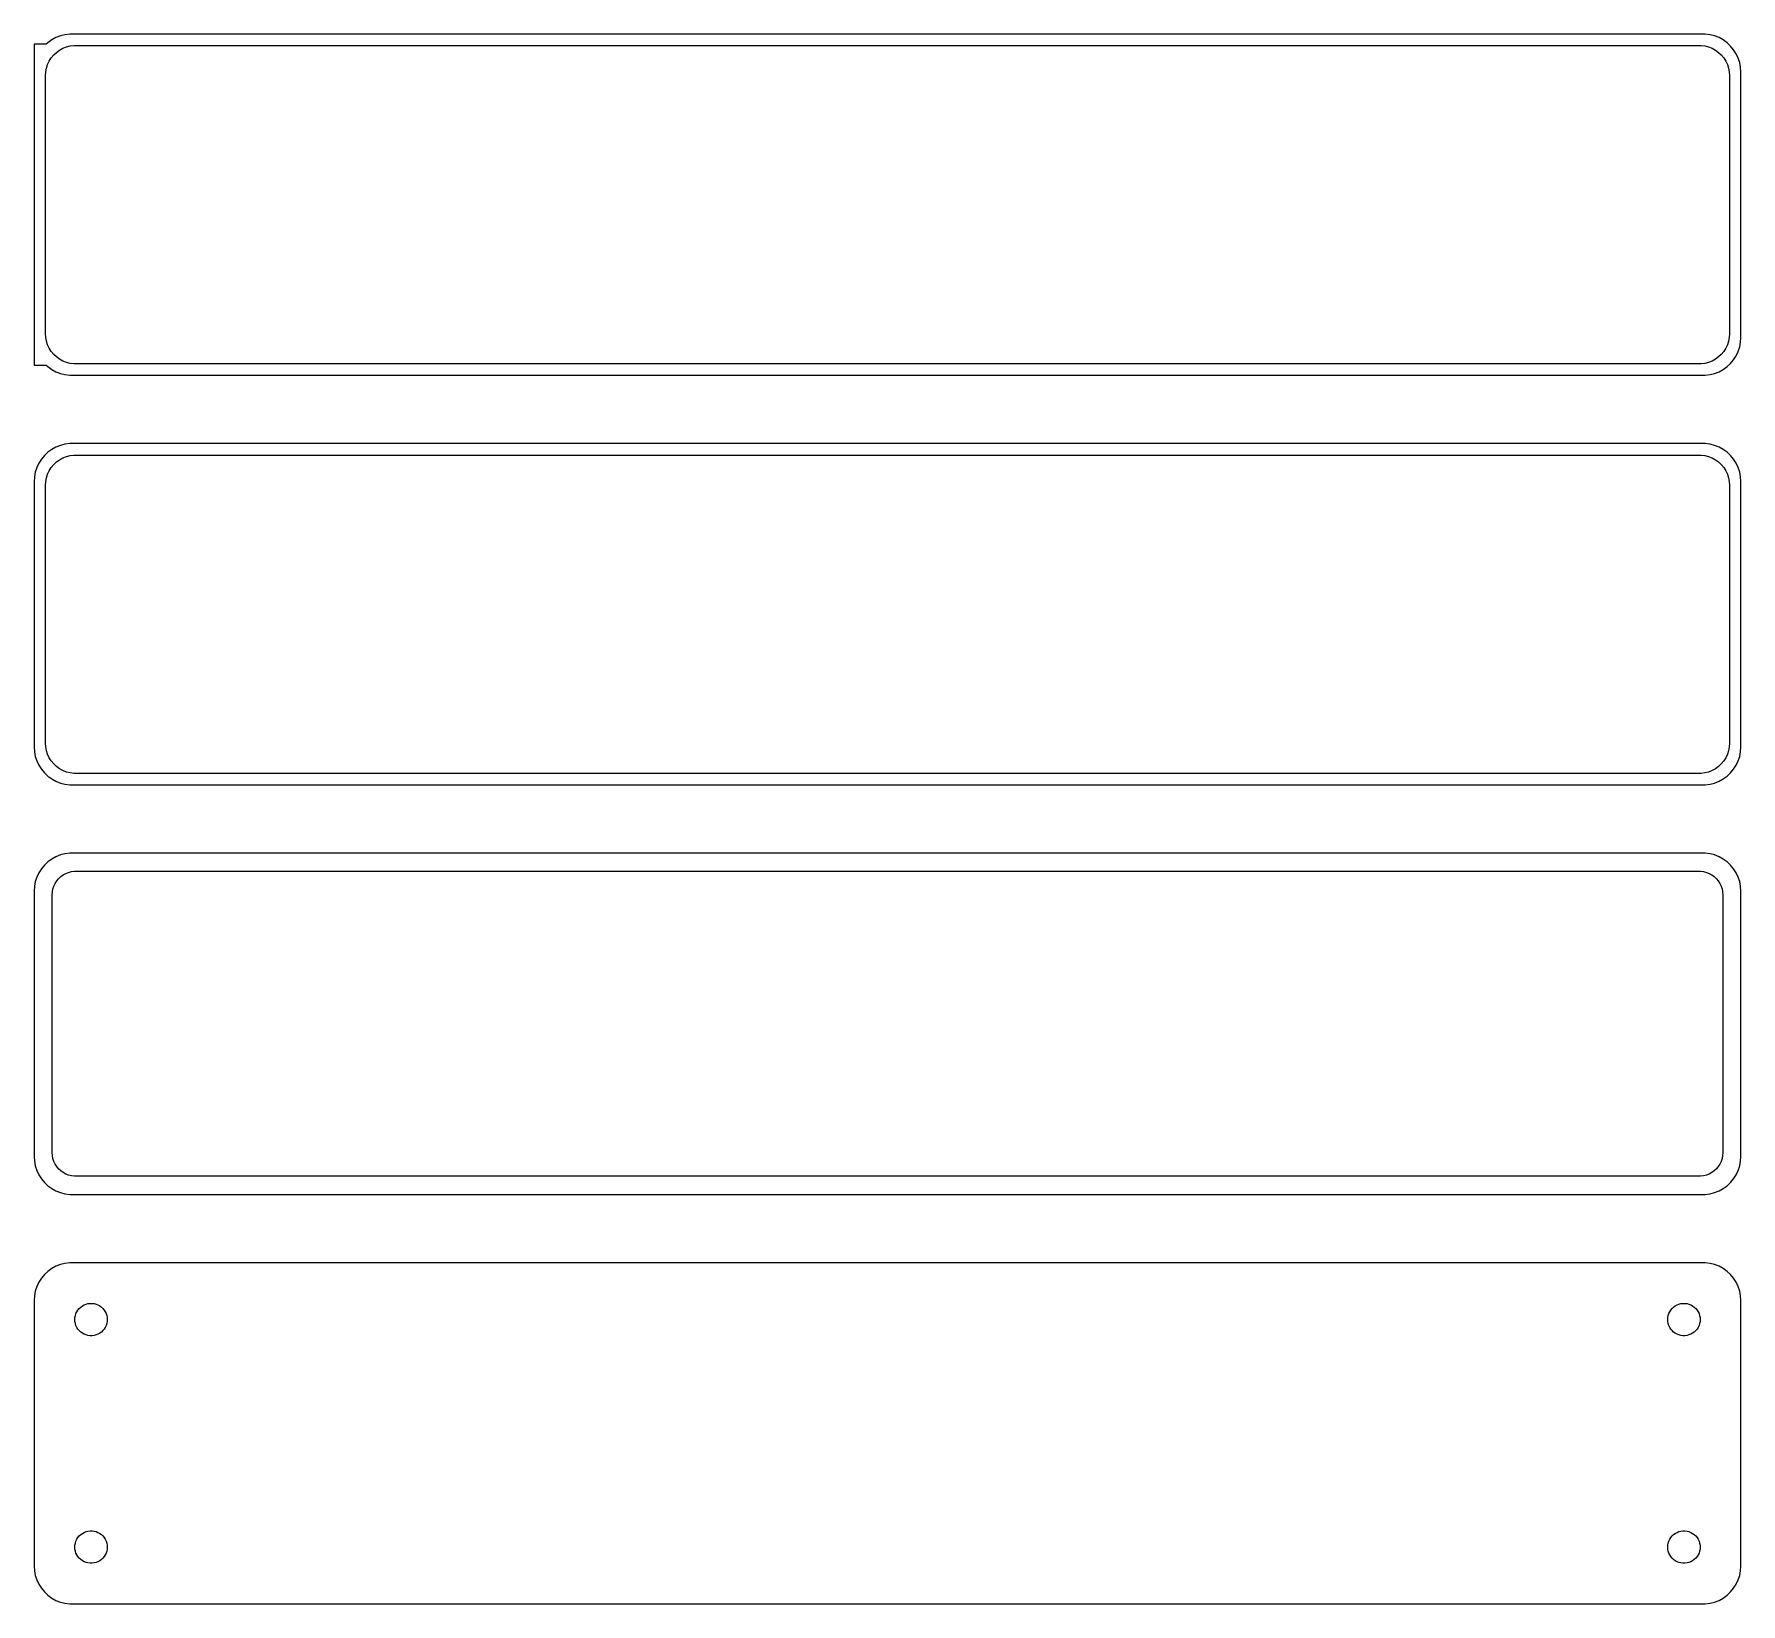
# Model space of a CAD drawing. Header units: metres. Extents: x -112 to 112, y 194 to 400.
import ezdxf

# ---------------------------------------------------------------- set-up
doc = ezdxf.new("R2010")
doc.units = ezdxf.units.M

msp = doc.modelspace()

# ---------------------------------------------------------------- linework, layer by layer
for p, q in [((-110.9, 399.153), (-112.5, 399.153)), ((-112.5, 399.153), (-112.5, 356.847)), ((-110.687, 399.353), (-110.9, 399.153)), ((-110.179, 399.722), (-110.687, 399.353)), ((-109.629, 400.024), (-110.179, 399.722)), ((-109.045, 400.255), (-109.629, 400.024)), ((-109.55, 398.082), (-109.143, 398.377)), ((-109.143, 398.377), (-108.703, 398.619)), ((-108.437, 400.411), (-109.045, 400.255)), ((-108.703, 398.619), (-108.236, 398.804)), ((-107.814, 400.49), (-108.437, 400.411)), ((-108.236, 398.804), (-107.75, 398.929)), ((107.814, 400.49), (-107.814, 400.49)), ((-107.75, 398.929), (-107.251, 398.992)), ((-107.251, 398.992), (107.251, 398.992)), ((107.251, 398.992), (107.75, 398.929)), ((107.75, 398.929), (108.236, 398.804)), ((108.437, 400.411), (107.814, 400.49)), ((108.236, 398.804), (108.703, 398.619)), ((109.045, 400.255), (108.437, 400.411)), ((108.703, 398.619), (109.143, 398.377)), ((109.629, 400.024), (109.045, 400.255)), ((109.143, 398.377), (109.55, 398.082)), ((110.179, 399.722), (109.629, 400.024)), ((110.687, 399.353), (110.179, 399.722)), ((111.145, 398.923), (110.687, 399.353)), ((111.545, 398.439), (111.145, 398.923)), ((111.882, 397.909), (111.545, 398.439)), ((-110.874, 395.995), (-110.719, 396.472)), ((-110.719, 396.472), (-110.505, 396.927)), ((-110.505, 396.927), (-110.236, 397.351)), ((-110.236, 397.351), (-109.916, 397.738)), ((-109.916, 397.738), (-109.55, 398.082)), ((109.55, 398.082), (109.916, 397.738)), ((109.916, 397.738), (110.236, 397.351)), ((110.236, 397.351), (110.505, 396.927)), ((110.505, 396.927), (110.719, 396.472)), ((110.719, 396.472), (110.874, 395.995)), ((112.149, 397.341), (111.882, 397.909)), ((112.343, 396.743), (112.149, 397.341)), ((112.461, 396.127), (112.343, 396.743)), ((112.5, 395.5), (112.461, 396.127)), ((-111, 395), (-110.968, 395.501)), ((-111, 361), (-111, 395)), ((-110.968, 395.501), (-110.874, 395.995)), ((110.874, 395.995), (110.968, 395.501)), ((110.968, 395.501), (111, 395)), ((111, 395), (111, 361)), ((112.5, 360.5), (112.5, 395.5)), ((-110.968, 360.499), (-111, 361)), ((-110.874, 360.005), (-110.968, 360.499)), ((-110.719, 359.528), (-110.874, 360.005)), ((110.874, 360.005), (110.719, 359.528)), ((110.968, 360.499), (110.874, 360.005)), ((111, 361), (110.968, 360.499)), ((112.461, 359.873), (112.5, 360.5)), ((-110.505, 359.073), (-110.719, 359.528)), ((-110.236, 358.649), (-110.505, 359.073)), ((-109.916, 358.262), (-110.236, 358.649)), ((-109.55, 357.918), (-109.916, 358.262)), ((-109.143, 357.623), (-109.55, 357.918)), ((109.55, 357.918), (109.143, 357.623)), ((109.916, 358.262), (109.55, 357.918)), ((110.236, 358.649), (109.916, 358.262)), ((110.505, 359.073), (110.236, 358.649)), ((110.719, 359.528), (110.505, 359.073)), ((111.545, 357.561), (111.882, 358.091)), ((111.882, 358.091), (112.149, 358.659)), ((112.149, 358.659), (112.343, 359.257)), ((112.343, 359.257), (112.461, 359.873)), ((-112.5, 356.847), (-110.9, 356.847)), ((-110.9, 356.847), (-110.687, 356.647)), ((-110.687, 356.647), (-110.179, 356.278)), ((-110.179, 356.278), (-109.629, 355.976)), ((-109.629, 355.976), (-109.045, 355.745)), ((-108.703, 357.381), (-109.143, 357.623)), ((-109.045, 355.745), (-108.437, 355.589)), ((-108.236, 357.196), (-108.703, 357.381)), ((-108.437, 355.589), (-107.814, 355.51)), ((-107.75, 357.071), (-108.236, 357.196)), ((-107.814, 355.51), (107.814, 355.51)), ((-107.251, 357.008), (-107.75, 357.071)), ((107.251, 357.008), (-107.251, 357.008)), ((107.75, 357.071), (107.251, 357.008)), ((108.236, 357.196), (107.75, 357.071)), ((107.814, 355.51), (108.437, 355.589)), ((108.703, 357.381), (108.236, 357.196)), ((108.437, 355.589), (109.045, 355.745)), ((109.143, 357.623), (108.703, 357.381)), ((109.045, 355.745), (109.629, 355.976)), ((109.629, 355.976), (110.179, 356.278)), ((110.179, 356.278), (110.687, 356.647)), ((110.687, 356.647), (111.145, 357.077)), ((111.145, 357.077), (111.545, 357.561)), ((-111.545, 344.439), (-111.882, 343.909)), ((-111.145, 344.923), (-111.545, 344.439)), ((-110.687, 345.353), (-111.145, 344.923)), ((-110.179, 345.722), (-110.687, 345.353)), ((-109.629, 346.024), (-110.179, 345.722)), ((-109.045, 346.255), (-109.629, 346.024)), ((-109.55, 344.082), (-109.143, 344.377)), ((-109.143, 344.377), (-108.703, 344.619)), ((-108.437, 346.411), (-109.045, 346.255)), ((-108.703, 344.619), (-108.236, 344.804)), ((-107.814, 346.49), (-108.437, 346.411)), ((-108.236, 344.804), (-107.75, 344.929)), ((107.814, 346.49), (-107.814, 346.49)), ((-107.75, 344.929), (-107.251, 344.992)), ((-107.251, 344.992), (107.251, 344.992)), ((107.251, 344.992), (107.75, 344.929)), ((107.75, 344.929), (108.236, 344.804)), ((108.437, 346.411), (107.814, 346.49)), ((108.236, 344.804), (108.703, 344.619)), ((109.045, 346.255), (108.437, 346.411)), ((108.703, 344.619), (109.143, 344.377)), ((109.629, 346.024), (109.045, 346.255)), ((109.143, 344.377), (109.55, 344.082)), ((110.179, 345.722), (109.629, 346.024)), ((110.687, 345.353), (110.179, 345.722)), ((111.145, 344.923), (110.687, 345.353)), ((111.545, 344.439), (111.145, 344.923)), ((111.882, 343.909), (111.545, 344.439)), ((-112.461, 342.127), (-112.5, 341.5)), ((-112.343, 342.743), (-112.461, 342.127)), ((-112.149, 343.341), (-112.343, 342.743)), ((-111.882, 343.909), (-112.149, 343.341)), ((-110.874, 341.995), (-110.719, 342.472)), ((-110.719, 342.472), (-110.505, 342.927)), ((-110.505, 342.927), (-110.236, 343.351)), ((-110.236, 343.351), (-109.916, 343.738)), ((-109.916, 343.738), (-109.55, 344.082)), ((109.55, 344.082), (109.916, 343.738)), ((109.916, 343.738), (110.236, 343.351)), ((110.236, 343.351), (110.505, 342.927)), ((110.505, 342.927), (110.719, 342.472)), ((110.719, 342.472), (110.874, 341.995)), ((112.149, 343.341), (111.882, 343.909)), ((112.343, 342.743), (112.149, 343.341)), ((112.461, 342.127), (112.343, 342.743)), ((112.5, 341.5), (112.461, 342.127)), ((-112.5, 341.5), (-112.5, 306.5)), ((-111, 341), (-110.968, 341.501)), ((-111, 307), (-111, 341)), ((-110.968, 341.501), (-110.874, 341.995)), ((110.874, 341.995), (110.968, 341.501)), ((110.968, 341.501), (111, 341)), ((111, 341), (111, 307)), ((112.5, 306.5), (112.5, 341.5)), ((-112.5, 306.5), (-112.461, 305.873)), ((-110.968, 306.499), (-111, 307)), ((-110.874, 306.005), (-110.968, 306.499)), ((-110.719, 305.528), (-110.874, 306.005)), ((110.874, 306.005), (110.719, 305.528)), ((110.968, 306.499), (110.874, 306.005)), ((111, 307), (110.968, 306.499)), ((112.461, 305.873), (112.5, 306.5)), ((-112.461, 305.873), (-112.343, 305.257)), ((-112.343, 305.257), (-112.149, 304.659)), ((-112.149, 304.659), (-111.882, 304.091)), ((-111.882, 304.091), (-111.545, 303.561)), ((-110.505, 305.073), (-110.719, 305.528)), ((-110.236, 304.649), (-110.505, 305.073)), ((-109.916, 304.262), (-110.236, 304.649)), ((-109.55, 303.918), (-109.916, 304.262)), ((-109.143, 303.623), (-109.55, 303.918)), ((109.55, 303.918), (109.143, 303.623)), ((109.916, 304.262), (109.55, 303.918)), ((110.236, 304.649), (109.916, 304.262)), ((110.505, 305.073), (110.236, 304.649)), ((110.719, 305.528), (110.505, 305.073)), ((111.545, 303.561), (111.882, 304.091)), ((111.882, 304.091), (112.149, 304.659)), ((112.149, 304.659), (112.343, 305.257)), ((112.343, 305.257), (112.461, 305.873)), ((-111.545, 303.561), (-111.145, 303.077)), ((-111.145, 303.077), (-110.687, 302.647)), ((-110.687, 302.647), (-110.179, 302.278)), ((-110.179, 302.278), (-109.629, 301.976)), ((-109.629, 301.976), (-109.045, 301.745)), ((-108.703, 303.381), (-109.143, 303.623)), ((-109.045, 301.745), (-108.437, 301.589)), ((-108.236, 303.196), (-108.703, 303.381)), ((-108.437, 301.589), (-107.814, 301.51)), ((-107.75, 303.071), (-108.236, 303.196)), ((-107.814, 301.51), (107.814, 301.51)), ((-107.251, 303.008), (-107.75, 303.071)), ((107.251, 303.008), (-107.251, 303.008)), ((107.75, 303.071), (107.251, 303.008)), ((108.236, 303.196), (107.75, 303.071)), ((107.814, 301.51), (108.437, 301.589)), ((108.703, 303.381), (108.236, 303.196)), ((108.437, 301.589), (109.045, 301.745)), ((109.143, 303.623), (108.703, 303.381)), ((109.045, 301.745), (109.629, 301.976)), ((109.629, 301.976), (110.179, 302.278)), ((110.179, 302.278), (110.687, 302.647)), ((110.687, 302.647), (111.145, 303.077)), ((111.145, 303.077), (111.545, 303.561)), ((-111.545, 290.439), (-111.882, 289.909)), ((-111.145, 290.923), (-111.545, 290.439)), ((-110.687, 291.353), (-111.145, 290.923)), ((-110.179, 291.722), (-110.687, 291.353)), ((-109.629, 292.024), (-110.179, 291.722)), ((-109.045, 292.255), (-109.629, 292.024)), ((-108.437, 292.411), (-109.045, 292.255)), ((-107.814, 292.49), (-108.437, 292.411)), ((107.814, 292.49), (-107.814, 292.49)), ((108.437, 292.411), (107.814, 292.49)), ((109.045, 292.255), (108.437, 292.411)), ((109.629, 292.024), (109.045, 292.255)), ((110.179, 291.722), (109.629, 292.024)), ((110.687, 291.353), (110.179, 291.722)), ((111.145, 290.923), (110.687, 291.353)), ((111.545, 290.439), (111.145, 290.923)), ((111.882, 289.909), (111.545, 290.439)), ((-112.461, 288.127), (-112.5, 287.5)), ((-112.343, 288.743), (-112.461, 288.127)), ((-112.149, 289.341), (-112.343, 288.743)), ((-111.882, 289.909), (-112.149, 289.341)), ((-110.015, 287.774), (-109.894, 288.146)), ((-109.894, 288.146), (-109.728, 288.5)), ((-109.728, 288.5), (-109.518, 288.83)), ((-109.518, 288.83), (-109.269, 289.131)), ((-109.269, 289.131), (-108.984, 289.399)), ((-108.984, 289.399), (-108.668, 289.628)), ((-108.668, 289.628), (-108.325, 289.817)), ((-108.325, 289.817), (-107.962, 289.961)), ((-107.962, 289.961), (-107.583, 290.058)), ((-107.583, 290.058), (-107.195, 290.107)), ((-107.195, 290.107), (107.195, 290.107)), ((107.195, 290.107), (107.583, 290.058)), ((107.583, 290.058), (107.962, 289.961)), ((107.962, 289.961), (108.325, 289.817)), ((108.325, 289.817), (108.668, 289.628)), ((108.668, 289.628), (108.984, 289.399)), ((108.984, 289.399), (109.269, 289.131)), ((109.269, 289.131), (109.518, 288.83)), ((109.518, 288.83), (109.728, 288.5)), ((109.728, 288.5), (109.894, 288.146)), ((109.894, 288.146), (110.015, 287.774)), ((112.149, 289.341), (111.882, 289.909)), ((112.343, 288.743), (112.149, 289.341)), ((112.461, 288.127), (112.343, 288.743)), ((112.5, 287.5), (112.461, 288.127)), ((-112.5, 287.5), (-112.5, 252.5)), ((-110.113, 287), (-110.088, 287.39)), ((-110.113, 253), (-110.113, 287)), ((-110.088, 287.39), (-110.015, 287.774)), ((110.015, 287.774), (110.088, 287.39)), ((110.088, 287.39), (110.113, 287)), ((110.113, 287), (110.113, 253)), ((112.5, 252.5), (112.5, 287.5)), ((-112.5, 252.5), (-112.461, 251.873)), ((-110.088, 252.61), (-110.113, 253)), ((-110.015, 252.226), (-110.088, 252.61)), ((-109.894, 251.854), (-110.015, 252.226)), ((110.015, 252.226), (109.894, 251.854)), ((110.088, 252.61), (110.015, 252.226)), ((110.113, 253), (110.088, 252.61)), ((112.461, 251.873), (112.5, 252.5)), ((-112.461, 251.873), (-112.343, 251.257)), ((-112.343, 251.257), (-112.149, 250.659)), ((-112.149, 250.659), (-111.882, 250.091)), ((-111.882, 250.091), (-111.545, 249.561)), ((-109.728, 251.5), (-109.894, 251.854)), ((-109.518, 251.17), (-109.728, 251.5)), ((-109.269, 250.869), (-109.518, 251.17)), ((-108.984, 250.601), (-109.269, 250.869)), ((-108.668, 250.372), (-108.984, 250.601)), ((-108.325, 250.183), (-108.668, 250.372)), ((-107.962, 250.039), (-108.325, 250.183)), ((-107.583, 249.942), (-107.962, 250.039)), ((-107.195, 249.893), (-107.583, 249.942)), ((107.195, 249.893), (-107.195, 249.893)), ((107.583, 249.942), (107.195, 249.893)), ((107.962, 250.039), (107.583, 249.942)), ((108.325, 250.183), (107.962, 250.039)), ((108.668, 250.372), (108.325, 250.183)), ((108.984, 250.601), (108.668, 250.372)), ((109.269, 250.869), (108.984, 250.601)), ((109.518, 251.17), (109.269, 250.869)), ((109.728, 251.5), (109.518, 251.17)), ((109.894, 251.854), (109.728, 251.5)), ((111.545, 249.561), (111.882, 250.091)), ((111.882, 250.091), (112.149, 250.659)), ((112.149, 250.659), (112.343, 251.257)), ((112.343, 251.257), (112.461, 251.873)), ((-111.545, 249.561), (-111.145, 249.077)), ((-111.145, 249.077), (-110.687, 248.647)), ((-110.687, 248.647), (-110.179, 248.278)), ((-110.179, 248.278), (-109.629, 247.976)), ((-109.629, 247.976), (-109.045, 247.745)), ((-109.045, 247.745), (-108.437, 247.589)), ((-108.437, 247.589), (-107.814, 247.51)), ((-107.814, 247.51), (107.814, 247.51)), ((107.814, 247.51), (108.437, 247.589)), ((108.437, 247.589), (109.045, 247.745)), ((109.045, 247.745), (109.629, 247.976)), ((109.629, 247.976), (110.179, 248.278)), ((110.179, 248.278), (110.687, 248.647)), ((110.687, 248.647), (111.145, 249.077)), ((111.145, 249.077), (111.545, 249.561)), ((-111.545, 236.439), (-111.882, 235.909)), ((-111.145, 236.923), (-111.545, 236.439)), ((-110.687, 237.353), (-111.145, 236.923)), ((-110.179, 237.722), (-110.687, 237.353)), ((-109.629, 238.024), (-110.179, 237.722)), ((-109.045, 238.255), (-109.629, 238.024)), ((-108.437, 238.411), (-109.045, 238.255)), ((-107.814, 238.49), (-108.437, 238.411)), ((107.814, 238.49), (-107.814, 238.49)), ((108.437, 238.411), (107.814, 238.49)), ((109.045, 238.255), (108.437, 238.411)), ((109.629, 238.024), (109.045, 238.255)), ((110.179, 237.722), (109.629, 238.024)), ((110.687, 237.353), (110.179, 237.722)), ((111.145, 236.923), (110.687, 237.353)), ((111.545, 236.439), (111.145, 236.923)), ((111.882, 235.909), (111.545, 236.439)), ((-112.461, 234.127), (-112.5, 233.5)), ((-112.343, 234.743), (-112.461, 234.127)), ((-112.149, 235.341), (-112.343, 234.743)), ((-111.882, 235.909), (-112.149, 235.341)), ((112.149, 235.341), (111.882, 235.909)), ((112.343, 234.743), (112.149, 235.341)), ((112.461, 234.127), (112.343, 234.743)), ((112.5, 233.5), (112.461, 234.127)), ((-112.5, 233.5), (-112.5, 198.5)), ((-107.068, 231.531), (-106.985, 231.786)), ((-106.985, 231.786), (-106.871, 232.029)), ((-106.871, 232.029), (-106.727, 232.255)), ((-106.727, 232.255), (-106.557, 232.462)), ((-106.557, 232.462), (-106.361, 232.645)), ((-106.361, 232.645), (-106.144, 232.803)), ((-106.144, 232.803), (-105.909, 232.932)), ((-105.909, 232.932), (-105.66, 233.031)), ((-105.66, 233.031), (-105.4, 233.097)), ((-105.4, 233.097), (-105.134, 233.131)), ((-105.134, 233.131), (-104.866, 233.131)), ((-104.866, 233.131), (-104.6, 233.097)), ((-104.6, 233.097), (-104.34, 233.031)), ((-104.34, 233.031), (-104.091, 232.932)), ((-104.091, 232.932), (-103.856, 232.803)), ((-103.856, 232.803), (-103.639, 232.645)), ((-103.639, 232.645), (-103.443, 232.462)), ((-103.443, 232.462), (-103.273, 232.255)), ((-103.273, 232.255), (-103.129, 232.029)), ((-103.129, 232.029), (-103.015, 231.786)), ((-103.015, 231.786), (-102.932, 231.531)), ((102.932, 231.531), (103.015, 231.786)), ((103.015, 231.786), (103.129, 232.029)), ((103.129, 232.029), (103.273, 232.255)), ((103.273, 232.255), (103.443, 232.462)), ((103.443, 232.462), (103.639, 232.645)), ((103.639, 232.645), (103.856, 232.803)), ((103.856, 232.803), (104.091, 232.932)), ((104.091, 232.932), (104.34, 233.031)), ((104.34, 233.031), (104.6, 233.097)), ((104.6, 233.097), (104.866, 233.131)), ((104.866, 233.131), (105.134, 233.131)), ((105.134, 233.131), (105.4, 233.097)), ((105.4, 233.097), (105.66, 233.031)), ((105.66, 233.031), (105.909, 232.932)), ((105.909, 232.932), (106.144, 232.803)), ((106.144, 232.803), (106.361, 232.645)), ((106.361, 232.645), (106.557, 232.462)), ((106.557, 232.462), (106.727, 232.255)), ((106.727, 232.255), (106.871, 232.029)), ((106.871, 232.029), (106.985, 231.786)), ((106.985, 231.786), (107.068, 231.531)), ((112.5, 198.5), (112.5, 233.5)), ((-107.135, 231), (-107.118, 231.268)), ((-107.118, 230.732), (-107.135, 231)), ((-107.118, 231.268), (-107.068, 231.531)), ((-107.068, 230.469), (-107.118, 230.732)), ((-106.985, 230.214), (-107.068, 230.469)), ((-106.871, 229.971), (-106.985, 230.214)), ((-106.727, 229.745), (-106.871, 229.971)), ((-106.557, 229.538), (-106.727, 229.745)), ((-106.361, 229.355), (-106.557, 229.538)), ((-103.443, 229.538), (-103.639, 229.355)), ((-103.273, 229.745), (-103.443, 229.538)), ((-103.129, 229.971), (-103.273, 229.745)), ((-103.015, 230.214), (-103.129, 229.971)), ((-102.932, 230.469), (-103.015, 230.214)), ((-102.932, 231.531), (-102.882, 231.268)), ((-102.882, 230.732), (-102.932, 230.469)), ((-102.882, 231.268), (-102.865, 231)), ((-102.865, 231), (-102.882, 230.732)), ((102.865, 231), (102.882, 231.268)), ((102.882, 230.732), (102.865, 231)), ((102.882, 231.268), (102.932, 231.531)), ((102.932, 230.469), (102.882, 230.732)), ((103.015, 230.214), (102.932, 230.469)), ((103.129, 229.971), (103.015, 230.214)), ((103.273, 229.745), (103.129, 229.971)), ((103.443, 229.538), (103.273, 229.745)), ((103.639, 229.355), (103.443, 229.538)), ((106.557, 229.538), (106.361, 229.355)), ((106.727, 229.745), (106.557, 229.538)), ((106.871, 229.971), (106.727, 229.745)), ((106.985, 230.214), (106.871, 229.971)), ((107.068, 230.469), (106.985, 230.214)), ((107.068, 231.531), (107.118, 231.268)), ((107.118, 230.732), (107.068, 230.469)), ((107.118, 231.268), (107.135, 231)), ((107.135, 231), (107.118, 230.732)), ((-106.144, 229.197), (-106.361, 229.355)), ((-105.909, 229.068), (-106.144, 229.197)), ((-105.66, 228.969), (-105.909, 229.068)), ((-105.4, 228.903), (-105.66, 228.969)), ((-105.134, 228.869), (-105.4, 228.903)), ((-104.866, 228.869), (-105.134, 228.869)), ((-104.6, 228.903), (-104.866, 228.869)), ((-104.34, 228.969), (-104.6, 228.903)), ((-104.091, 229.068), (-104.34, 228.969)), ((-103.856, 229.197), (-104.091, 229.068)), ((-103.639, 229.355), (-103.856, 229.197)), ((103.856, 229.197), (103.639, 229.355)), ((104.091, 229.068), (103.856, 229.197)), ((104.34, 228.969), (104.091, 229.068)), ((104.6, 228.903), (104.34, 228.969)), ((104.866, 228.869), (104.6, 228.903)), ((105.134, 228.869), (104.866, 228.869)), ((105.4, 228.903), (105.134, 228.869)), ((105.66, 228.969), (105.4, 228.903)), ((105.909, 229.068), (105.66, 228.969)), ((106.144, 229.197), (105.909, 229.068)), ((106.361, 229.355), (106.144, 229.197)), ((-106.557, 202.462), (-106.361, 202.645)), ((-106.361, 202.645), (-106.144, 202.803)), ((-106.144, 202.803), (-105.909, 202.932)), ((-105.909, 202.932), (-105.66, 203.031)), ((-105.66, 203.031), (-105.4, 203.097)), ((-105.4, 203.097), (-105.134, 203.131)), ((-105.134, 203.131), (-104.866, 203.131)), ((-104.866, 203.131), (-104.6, 203.097)), ((-104.6, 203.097), (-104.34, 203.031)), ((-104.34, 203.031), (-104.091, 202.932)), ((-104.091, 202.932), (-103.856, 202.803)), ((-103.856, 202.803), (-103.639, 202.645)), ((-103.639, 202.645), (-103.443, 202.462)), ((103.443, 202.462), (103.639, 202.645)), ((103.639, 202.645), (103.856, 202.803)), ((103.856, 202.803), (104.091, 202.932)), ((104.091, 202.932), (104.34, 203.031)), ((104.34, 203.031), (104.6, 203.097)), ((104.6, 203.097), (104.866, 203.131)), ((104.866, 203.131), (105.134, 203.131)), ((105.134, 203.131), (105.4, 203.097)), ((105.4, 203.097), (105.66, 203.031)), ((105.66, 203.031), (105.909, 202.932)), ((105.909, 202.932), (106.144, 202.803)), ((106.144, 202.803), (106.361, 202.645)), ((106.361, 202.645), (106.557, 202.462)), ((-107.135, 201), (-107.118, 201.268)), ((-107.118, 200.732), (-107.135, 201)), ((-107.118, 201.268), (-107.068, 201.531)), ((-107.068, 200.469), (-107.118, 200.732)), ((-107.068, 201.531), (-106.985, 201.786)), ((-106.985, 200.214), (-107.068, 200.469)), ((-106.985, 201.786), (-106.871, 202.029)), ((-106.871, 202.029), (-106.727, 202.255)), ((-106.727, 202.255), (-106.557, 202.462)), ((-103.443, 202.462), (-103.273, 202.255)), ((-103.273, 202.255), (-103.129, 202.029)), ((-103.129, 202.029), (-103.015, 201.786)), ((-103.015, 201.786), (-102.932, 201.531)), ((-102.932, 200.469), (-103.015, 200.214)), ((-102.932, 201.531), (-102.882, 201.268)), ((-102.882, 200.732), (-102.932, 200.469)), ((-102.882, 201.268), (-102.865, 201)), ((-102.865, 201), (-102.882, 200.732)), ((102.865, 201), (102.882, 201.268)), ((102.882, 200.732), (102.865, 201)), ((102.882, 201.268), (102.932, 201.531)), ((102.932, 200.469), (102.882, 200.732)), ((102.932, 201.531), (103.015, 201.786)), ((103.015, 200.214), (102.932, 200.469)), ((103.015, 201.786), (103.129, 202.029)), ((103.129, 202.029), (103.273, 202.255)), ((103.273, 202.255), (103.443, 202.462)), ((106.557, 202.462), (106.727, 202.255)), ((106.727, 202.255), (106.871, 202.029)), ((106.871, 202.029), (106.985, 201.786)), ((106.985, 201.786), (107.068, 201.531)), ((107.068, 200.469), (106.985, 200.214)), ((107.068, 201.531), (107.118, 201.268)), ((107.118, 200.732), (107.068, 200.469)), ((107.118, 201.268), (107.135, 201)), ((107.135, 201), (107.118, 200.732)), ((-112.5, 198.5), (-112.461, 197.873)), ((-106.871, 199.971), (-106.985, 200.214)), ((-106.727, 199.745), (-106.871, 199.971)), ((-106.557, 199.538), (-106.727, 199.745)), ((-106.361, 199.355), (-106.557, 199.538)), ((-106.144, 199.197), (-106.361, 199.355)), ((-105.909, 199.068), (-106.144, 199.197)), ((-105.66, 198.969), (-105.909, 199.068)), ((-105.4, 198.903), (-105.66, 198.969)), ((-105.134, 198.869), (-105.4, 198.903)), ((-104.866, 198.869), (-105.134, 198.869)), ((-104.6, 198.903), (-104.866, 198.869)), ((-104.34, 198.969), (-104.6, 198.903)), ((-104.091, 199.068), (-104.34, 198.969)), ((-103.856, 199.197), (-104.091, 199.068)), ((-103.639, 199.355), (-103.856, 199.197)), ((-103.443, 199.538), (-103.639, 199.355)), ((-103.273, 199.745), (-103.443, 199.538)), ((-103.129, 199.971), (-103.273, 199.745)), ((-103.015, 200.214), (-103.129, 199.971)), ((103.129, 199.971), (103.015, 200.214)), ((103.273, 199.745), (103.129, 199.971)), ((103.443, 199.538), (103.273, 199.745)), ((103.639, 199.355), (103.443, 199.538)), ((103.856, 199.197), (103.639, 199.355)), ((104.091, 199.068), (103.856, 199.197)), ((104.34, 198.969), (104.091, 199.068)), ((104.6, 198.903), (104.34, 198.969)), ((104.866, 198.869), (104.6, 198.903)), ((105.134, 198.869), (104.866, 198.869)), ((105.4, 198.903), (105.134, 198.869)), ((105.66, 198.969), (105.4, 198.903)), ((105.909, 199.068), (105.66, 198.969)), ((106.144, 199.197), (105.909, 199.068)), ((106.361, 199.355), (106.144, 199.197)), ((106.557, 199.538), (106.361, 199.355)), ((106.727, 199.745), (106.557, 199.538)), ((106.871, 199.971), (106.727, 199.745)), ((106.985, 200.214), (106.871, 199.971)), ((112.461, 197.873), (112.5, 198.5)), ((-112.461, 197.873), (-112.343, 197.257)), ((-112.343, 197.257), (-112.149, 196.659)), ((-112.149, 196.659), (-111.882, 196.091)), ((-111.882, 196.091), (-111.545, 195.561)), ((111.545, 195.561), (111.882, 196.091)), ((111.882, 196.091), (112.149, 196.659)), ((112.149, 196.659), (112.343, 197.257)), ((112.343, 197.257), (112.461, 197.873)), ((-111.545, 195.561), (-111.145, 195.077)), ((-111.145, 195.077), (-110.687, 194.647)), ((-110.687, 194.647), (-110.179, 194.278)), ((-110.179, 194.278), (-109.629, 193.976)), ((-109.629, 193.976), (-109.045, 193.745)), ((-109.045, 193.745), (-108.437, 193.589)), ((-108.437, 193.589), (-107.814, 193.51)), ((-107.814, 193.51), (107.814, 193.51)), ((107.814, 193.51), (108.437, 193.589)), ((108.437, 193.589), (109.045, 193.745)), ((109.045, 193.745), (109.629, 193.976)), ((109.629, 193.976), (110.179, 194.278)), ((110.179, 194.278), (110.687, 194.647)), ((110.687, 194.647), (111.145, 195.077)), ((111.145, 195.077), (111.545, 195.561))]:
    msp.add_line(p, q)

doc.saveas('drawing.dxf')
